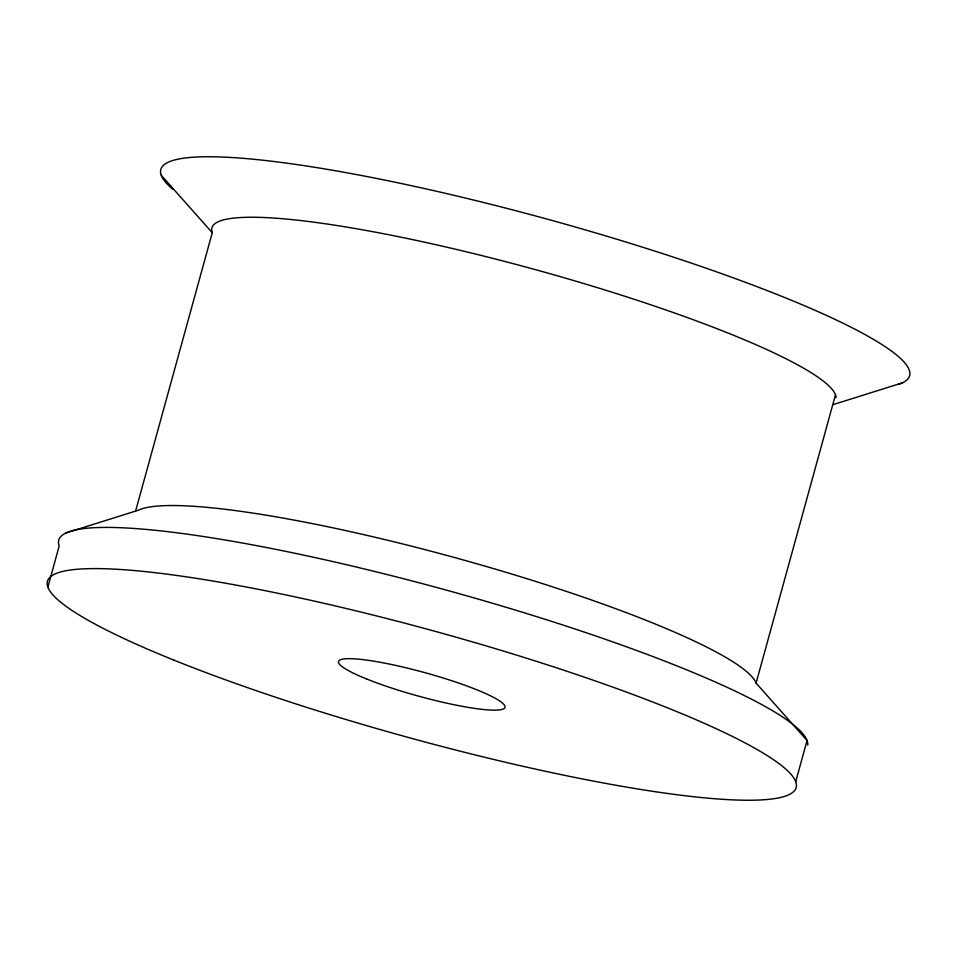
<?xml version="1.0" encoding="UTF-8"?>
<svg xmlns="http://www.w3.org/2000/svg" width="957" height="957" viewBox="0 0 957 957"><rect width="100%" height="100%" fill="white"/><g stroke="black" fill="none" stroke-linecap="round" stroke-linejoin="round"><path stroke-width="1.44" d="M47.85 587.155L59.19 545.968A388.327 54.716 15.4 0 1 424.394 584.189A388.327 54.716 15.4 0 1 807.744 745.12M135.643 510.906L212.263 232.718L161.29 175.322M795.71 781.678L807.062 740.491L756.078 683.107L835.485 394.822M65.889 533.001L138.43 510.189A323.598 45.601 15.4 0 1 465.832 560.658A323.598 45.601 15.4 0 1 756.078 683.107M832.757 404.727L902.463 382.812M212.263 232.718A323.598 45.601 15.4 0 1 513.419 263.713A323.598 45.601 15.4 0 1 836.095 397.717M172.727 189.211A388.327 54.716 15.4 0 1 533.539 215.421A388.327 54.716 15.4 0 1 898.539 384.379M173.899 660.115A388.327 54.716 15.4 0 0 789.023 794.645A388.327 54.716 15.4 0 0 302.424 598.484A388.327 54.716 15.4 0 0 173.899 660.115M366.698 679.015A86.297 12.154 15.4 0 0 503.394 708.91A86.297 12.154 15.4 0 0 395.253 665.318A86.297 12.154 15.4 0 0 366.698 679.015"/></g></svg>
